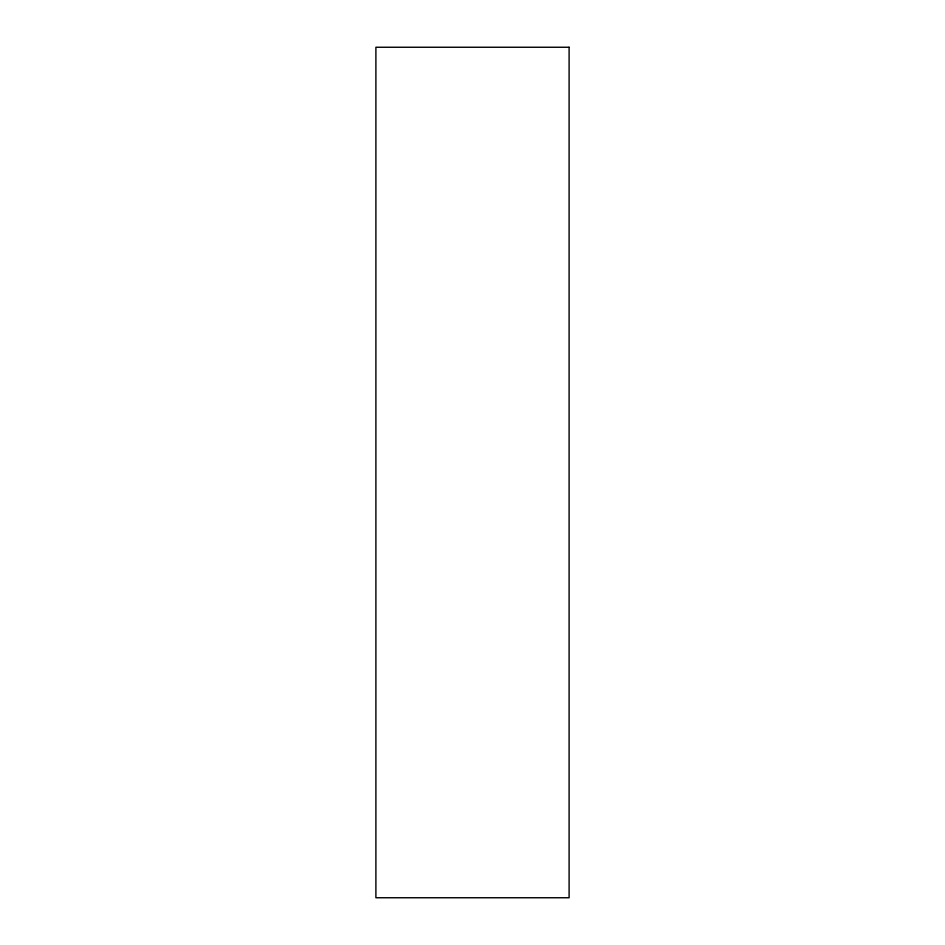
<?xml version="1.0" encoding="UTF-8"?>
<svg xmlns="http://www.w3.org/2000/svg" width="945" height="945" viewBox="0 0 945 945"><rect width="100%" height="100%" fill="white"/><g stroke="black" fill="none" stroke-linecap="round" stroke-linejoin="round"><path stroke-width="1.42" d="M569.103 47.25L375.897 47.25L375.897 897.75L569.103 897.75L569.103 47.25"/></g></svg>
